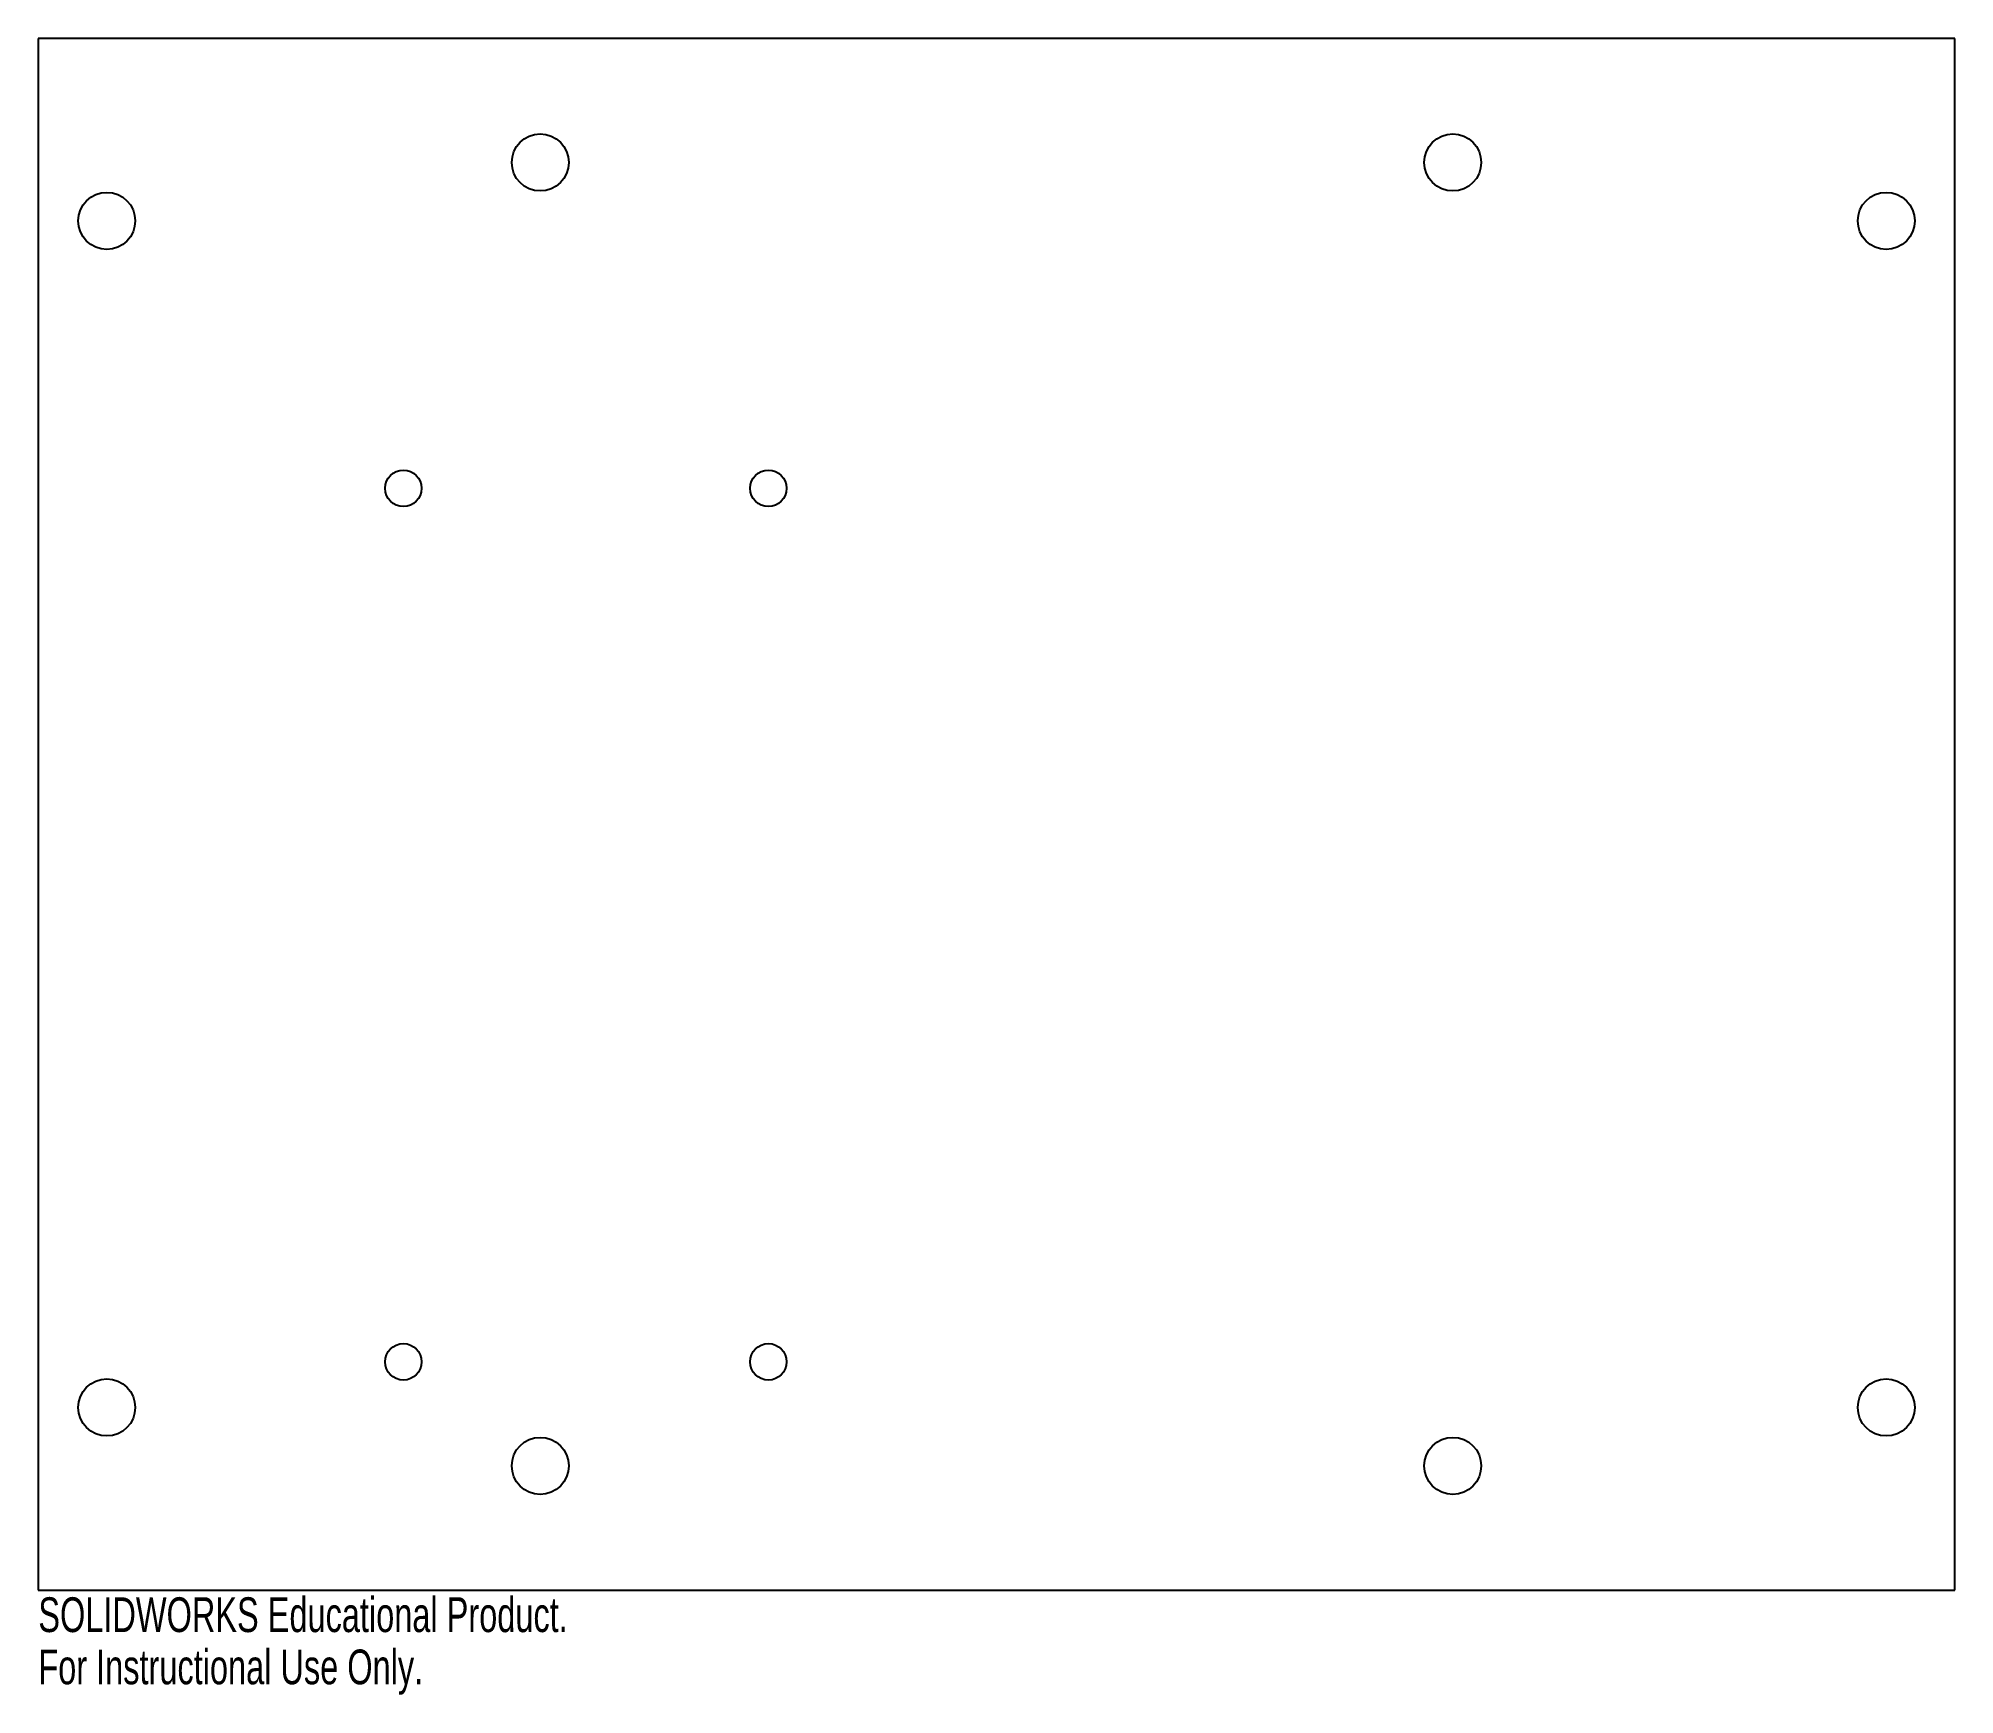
# Model space of a CAD drawing. Header units: inches. Extents: x -5.2 to 5.2, y -4.8 to 4.2.
import ezdxf

# ---------------------------------------------------------------- set-up
doc = ezdxf.new("R2010")
doc.units = ezdxf.units.IN
doc.header["$MEASUREMENT"] = 0
doc.styles.add('SLDTEXTSTYLE0', font='TXT', dxfattribs={"width": 0.7})

msp = doc.modelspace()

# ---------------------------------------------------------------- linework, layer by layer
at = {"color": 7, "linetype": 'Continuous', "lineweight": 25}
for p, q in [((5.25, 4.25), (-5.25, 4.25)), ((-5.25, 4.25), (-5.25, -4.25)), ((5.25, -4.25), (5.25, 4.25)), ((-5.25, -4.25), (5.25, -4.25))]:
    msp.add_line(p, q, dxfattribs=at)
for centre, radius in [((-2.5, 3.57), 0.156), ((2.5, 3.57), 0.156), ((-4.875, 3.25), 0.156), ((4.875, 3.25), 0.156), ((-3.25, 1.785), 0.1), ((-1.25, 1.785), 0.1), ((-3.25, -3), 0.1), ((-1.25, -3), 0.1), ((-4.875, -3.25), 0.156), ((4.875, -3.25), 0.156), ((-2.5, -3.57), 0.156), ((2.5, -3.57), 0.156)]:
    msp.add_circle(centre, radius, dxfattribs=at)

# ---------------------------------------------------------------- texts
at = {"color": 7, "linetype": 'Continuous', "char_height": 0.1903, "attachment_point": 1, "style": 'SLDTEXTSTYLE0'}
for s, insert in [('SOLIDWORKS Educational Product.', (-5.25, -4.29)), ('For Instructional Use Only.', (-5.25, -4.576))]:
    msp.add_mtext(s, dxfattribs=dict(at, insert=insert))

doc.saveas('drawing.dxf')
